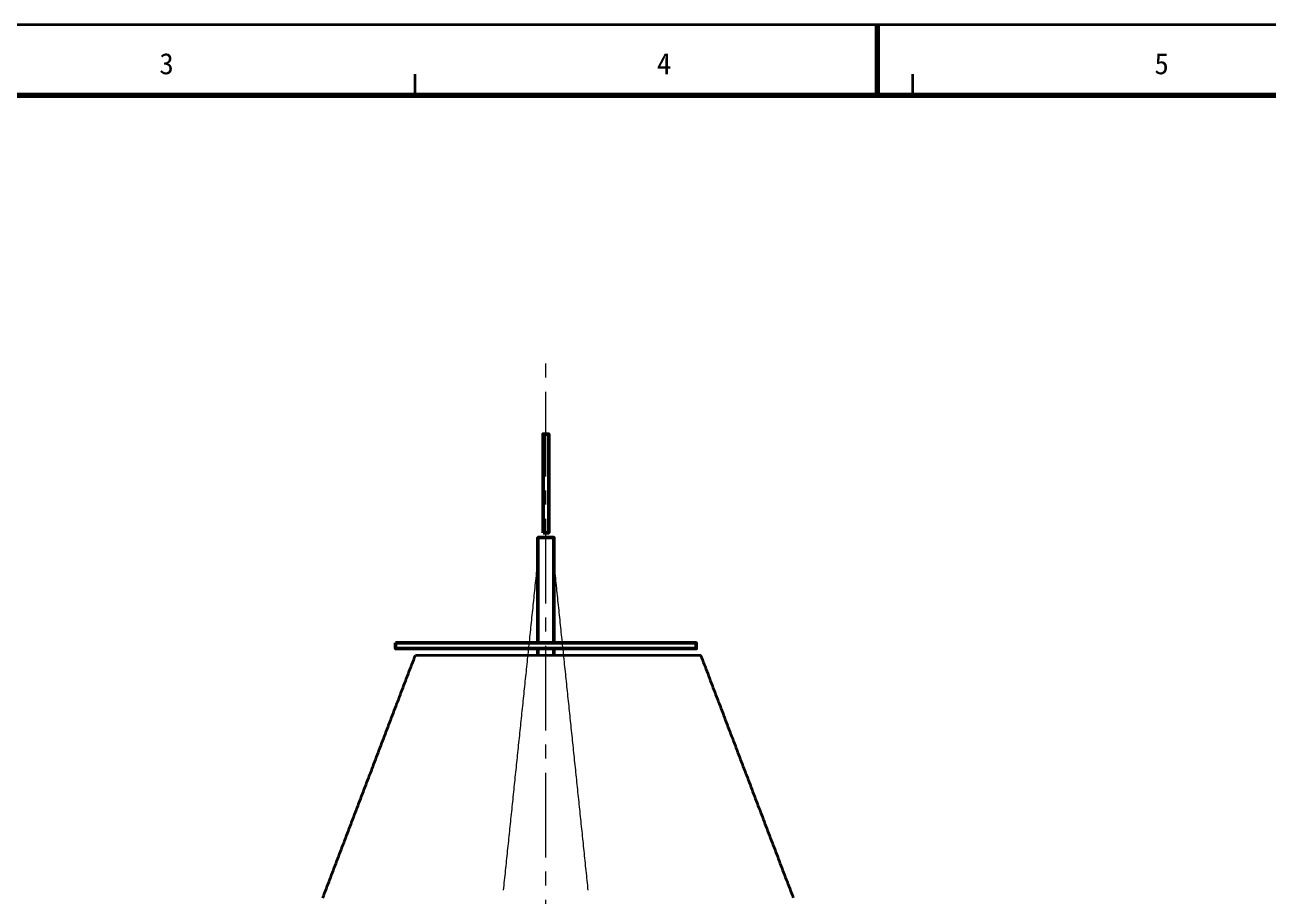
# Model space of a CAD drawing. Header units: millimetres. Extents: x 0 to 89100, y 0 to 63000.
# Drawn here: x 26426 to 52851, y 44475 to 63000 of the extents above; entities that cross this region are included whole.
import ezdxf
from ezdxf.enums import TextEntityAlignment as Align

# ---------------------------------------------------------------- set-up
doc = ezdxf.new("R2010")
doc.units = ezdxf.units.MM
doc.header["$LTSCALE"] = 150
doc.linetypes.add('CL', pattern=[18, 12, -2, 2, -2])
for name, color, linetype, lineweight in [('中心線', 1, 'CL', 18), ('外形', 7, 'Continuous', 50), ('帆', 30, 'Continuous', 35), ('文字', 7, 'Continuous', 25), ('枠', 7, 'Continuous', 70), ('索具', 94, 'Continuous', 13), ('表題', 7, 'Continuous', 35)]:
    doc.layers.add(name, color=color, linetype=linetype, lineweight=lineweight)
doc.styles.add('JP', font='msgothic.ttc')

msp = doc.modelspace()

# ---------------------------------------------------------------- linework, layer by layer
at = {"layer": '中心線'}
msp.add_line((37500, 12900), (37500, 55800), dxfattribs=at)
at = {"layer": '外形'}
for points in [[(37440, 52200), (37500, 52200), (37560, 52200), (37560, 52252.5), (37560, 52305), (37560, 52357.5), (37560, 52410), (37560, 52462.5), (37560, 52515), (37560, 52567.5), (37560, 52620), (37560, 52672.5), (37560, 52725), (37560, 52777.5), (37560, 52830), (37560, 52882.5), (37560, 52935), (37560, 52987.5), (37560, 53040), (37560, 53092.5), (37560, 53145), (37560, 53197.5), (37560, 53250), (37560, 53302.5), (37560, 53355), (37560, 53407.5), (37560, 53460), (37560, 53512.5), (37560, 53565), (37560, 53617.5), (37560, 53670), (37560, 53722.5), (37560, 53775), (37560, 53827.5), (37560, 53880), (37560, 53932.5), (37560, 53985), (37560, 54037.5), (37560, 54090), (37560, 54142.5), (37560, 54195), (37560, 54247.5), (37560, 54300), (37500, 54300), (37440, 54300), (37440, 54247.5), (37440, 54195), (37440, 54142.5), (37440, 54090), (37440, 54037.5), (37440, 53985), (37440, 53932.5), (37440, 53880), (37440, 53827.5), (37440, 53775), (37440, 53722.5), (37440, 53670), (37440, 53617.5), (37440, 53565), (37440, 53512.5), (37440, 53460), (37440, 53407.5), (37440, 53355), (37440, 53302.5), (37440, 53250), (37440, 53197.5), (37440, 53145), (37440, 53092.5), (37440, 53040), (37440, 52987.5), (37440, 52935), (37440, 52882.5), (37440, 52830), (37440, 52777.5), (37440, 52725), (37440, 52672.5), (37440, 52620), (37440, 52567.5), (37440, 52515), (37440, 52462.5), (37440, 52410), (37440, 52357.5), (37440, 52305), (37440, 52252.5), (37440, 52200)], [(37670, 49838.3), (37670, 49890.9), (37670, 49943.5), (37670, 49996.1), (37670, 50048.7), (37670, 50101.3), (37670, 50153.9), (37670, 50206.5), (37670, 50259.1), (37670, 50311.7), (37670, 50364.3), (37670, 50416.9), (37670, 50469.5), (37670, 50522.1), (37670, 50574.7), (37670, 50627.3), (37670, 50679.9), (37670, 50732.5), (37670, 50785.1), (37670, 50837.7), (37670, 50890.3), (37670, 50942.9), (37670, 50995.5), (37670, 51048.1), (37670, 51100.6), (37670, 51153.2), (37670, 51205.8), (37670, 51258.4), (37670, 51311), (37670, 51363.6), (37670, 51416.2), (37670, 51468.8), (37670, 51521.4), (37670, 51574), (37670, 51626.6), (37670, 51679.2), (37670, 51731.8), (37670, 51784.4), (37670, 51837), (37670, 51889.6), (37670, 51942.2), (37670, 51994.8), (37670, 52047.4), (37670, 52100), (37613.3, 52100), (37556.7, 52100), (37500, 52100), (37443.3, 52100), (37386.7, 52100), (37330, 52100), (37330, 52047.4), (37330, 51994.8), (37330, 51942.2), (37330, 51889.6), (37330, 51837), (37330, 51784.4), (37330, 51731.8), (37330, 51679.2), (37330, 51626.6), (37330, 51574), (37330, 51521.4), (37330, 51468.8), (37330, 51416.2), (37330, 51363.6), (37330, 51311), (37330, 51258.4), (37330, 51205.8), (37330, 51153.2), (37330, 51100.6), (37330, 51048.1), (37330, 50995.5), (37330, 50942.9), (37330, 50890.3), (37330, 50837.7), (37330, 50785.1), (37330, 50732.5), (37330, 50679.9), (37330, 50627.3), (37330, 50574.7), (37330, 50522.1), (37330, 50469.5), (37330, 50416.9), (37330, 50364.3), (37330, 50311.7), (37330, 50259.1), (37330, 50206.5), (37330, 50153.9), (37330, 50101.3), (37330, 50048.7), (37330, 49996.1), (37330, 49943.5), (37330, 49890.9), (37330, 49838.3)], [(34305.3, 49860), (34358.1, 49860), (34410.9, 49860), (34463.7, 49860), (34516.5, 49860), (34569.3, 49860), (34622.1, 49860), (34674.9, 49860), (34727.7, 49860), (34780.6, 49860), (34833.4, 49860), (34886.2, 49860), (34939, 49860), (34991.8, 49860), (35044.6, 49860), (35097.4, 49860), (35150.2, 49860), (35203, 49860), (35255.8, 49860), (35308.6, 49860), (35361.4, 49860), (35414.2, 49860), (35467, 49860), (35519.8, 49860), (35572.6, 49860), (35625.4, 49860), (35678.2, 49860), (35731, 49860), (35783.8, 49860), (35836.6, 49860), (35889.5, 49860), (35942.3, 49860), (35995.1, 49860), (36047.9, 49860), (36100.7, 49860), (36153.5, 49860), (36206.3, 49860), (36259.1, 49860), (36311.9, 49860), (36364.7, 49860), (36417.5, 49860), (36470.3, 49860), (36523.1, 49860), (36575.9, 49860), (36628.7, 49860), (36681.5, 49860), (36734.3, 49860), (36787.1, 49860), (36839.9, 49860), (36892.7, 49860), (36945.5, 49860), (36998.4, 49860), (37051.2, 49860), (37104, 49860), (37156.8, 49860), (37209.6, 49860), (37262.4, 49860), (37315.2, 49860), (37368, 49860), (37420.8, 49860), (37473.6, 49860), (37526.4, 49860), (37579.2, 49860), (37632, 49860), (37684.8, 49860), (37737.6, 49860), (37790.4, 49860), (37843.2, 49860), (37896, 49860), (37948.8, 49860), (38001.6, 49860), (38054.5, 49860), (38107.3, 49860), (38160.1, 49860), (38212.9, 49860), (38265.7, 49860), (38318.5, 49860), (38371.3, 49860), (38424.1, 49860), (38476.9, 49860), (38529.7, 49860), (38582.5, 49860), (38635.3, 49860), (38688.1, 49860), (38740.9, 49860), (38793.7, 49860), (38846.5, 49860), (38899.3, 49860), (38952.1, 49860), (39004.9, 49860), (39057.7, 49860), (39110.5, 49860), (39163.4, 49860), (39216.2, 49860), (39269, 49860), (39321.8, 49860), (39374.6, 49860), (39427.4, 49860), (39480.2, 49860), (39533, 49860), (39585.8, 49860), (39638.6, 49860), (39691.4, 49860), (39744.2, 49860), (39797, 49860), (39849.8, 49860), (39902.6, 49860), (39955.4, 49860), (40008.2, 49860), (40061, 49860), (40113.8, 49860), (40166.6, 49860), (40219.4, 49860), (40272.3, 49860), (40325.1, 49860), (40377.9, 49860), (40430.7, 49860), (40483.5, 49860), (40536.3, 49860), (40589.1, 49860), (40641.9, 49860), (40694.7, 49860), (40694.7, 49800), (40694.7, 49740), (40641.9, 49740), (40589.1, 49740), (40536.3, 49740), (40483.5, 49740), (40430.7, 49740), (40377.9, 49740), (40325.1, 49740), (40272.3, 49740), (40219.4, 49740), (40166.6, 49740), (40113.8, 49740), (40061, 49740), (40008.2, 49740), (39955.4, 49740), (39902.6, 49740), (39849.8, 49740), (39797, 49740), (39744.2, 49740), (39691.4, 49740), (39638.6, 49740), (39585.8, 49740), (39533, 49740), (39480.2, 49740), (39427.4, 49740), (39374.6, 49740), (39321.8, 49740), (39269, 49740), (39216.2, 49740), (39163.4, 49740), (39110.5, 49740), (39057.7, 49740), (39004.9, 49740), (38952.1, 49740), (38899.3, 49740), (38846.5, 49740), (38793.7, 49740), (38740.9, 49740), (38688.1, 49740), (38635.3, 49740), (38582.5, 49740), (38529.7, 49740), (38476.9, 49740), (38424.1, 49740), (38371.3, 49740), (38318.5, 49740), (38265.7, 49740), (38212.9, 49740), (38160.1, 49740), (38107.3, 49740), (38054.5, 49740), (38001.6, 49740), (37948.8, 49740), (37896, 49740), (37843.2, 49740), (37790.4, 49740), (37737.6, 49740), (37684.8, 49740), (37632, 49740), (37579.2, 49740), (37526.4, 49740), (37473.6, 49740), (37420.8, 49740), (37368, 49740), (37315.2, 49740), (37262.4, 49740), (37209.6, 49740), (37156.8, 49740), (37104, 49740), (37051.2, 49740), (36998.4, 49740), (36945.5, 49740), (36892.7, 49740), (36839.9, 49740), (36787.1, 49740), (36734.3, 49740), (36681.5, 49740), (36628.7, 49740), (36575.9, 49740), (36523.1, 49740), (36470.3, 49740), (36417.5, 49740), (36364.7, 49740), (36311.9, 49740), (36259.1, 49740), (36206.3, 49740), (36153.5, 49740), (36100.7, 49740), (36047.9, 49740), (35995.1, 49740), (35942.3, 49740), (35889.5, 49740), (35836.6, 49740), (35783.8, 49740), (35731, 49740), (35678.2, 49740), (35625.4, 49740), (35572.6, 49740), (35519.8, 49740), (35467, 49740), (35414.2, 49740), (35361.4, 49740), (35308.6, 49740), (35255.8, 49740), (35203, 49740), (35150.2, 49740), (35097.4, 49740), (35044.6, 49740), (34991.8, 49740), (34939, 49740), (34886.2, 49740), (34833.4, 49740), (34780.6, 49740), (34727.7, 49740), (34674.9, 49740), (34622.1, 49740), (34569.3, 49740), (34516.5, 49740), (34463.7, 49740), (34410.9, 49740), (34358.1, 49740), (34305.3, 49740), (34305.3, 49800), (34305.3, 49860)], [(37330, 49733.1), (37330, 49680.5), (37330, 49627.9), (37330, 49575.3)], [(37670, 49575.3), (37670, 49627.9), (37670, 49680.5), (37670, 49733.1)]]:
    msp.add_lwpolyline(points, dxfattribs=at)
at = {"layer": '帆'}
for points in [[(32759.2, 44439), (32777.9, 44488.1), (32796.7, 44537.3), (32815.4, 44586.4), (32834.2, 44635.6), (32852.9, 44684.7), (32871.7, 44733.9), (32890.4, 44783.1), (32909.1, 44832.2), (32927.9, 44881.4), (32946.6, 44930.5), (32965.4, 44979.7), (32984.1, 45028.8), (33002.9, 45078), (33021.6, 45127.1), (33040.3, 45176.3), (33059.1, 45225.4), (33077.8, 45274.6), (33096.6, 45323.7), (33115.3, 45372.9), (33134.1, 45422), (33152.8, 45471.2), (33171.6, 45520.3), (33190.3, 45569.5), (33209, 45618.6), (33227.8, 45667.8), (33246.5, 45716.9), (33265.3, 45766.1), (33284, 45815.3), (33302.8, 45864.4), (33321.5, 45913.6), (33340.2, 45962.7), (33359, 46011.9), (33377.7, 46061), (33396.5, 46110.2), (33415.2, 46159.3), (33434, 46208.5), (33452.7, 46257.6), (33471.4, 46306.8), (33490.2, 46355.9), (33508.9, 46405.1), (33527.7, 46454.2), (33546.4, 46503.4), (33565.2, 46552.5), (33583.9, 46601.7), (33602.6, 46650.8), (33621.4, 46700), (33640.1, 46749.2), (33658.9, 46798.3), (33677.6, 46847.5), (33696.4, 46896.6), (33715.1, 46945.8), (33733.9, 46994.9), (33752.6, 47044.1), (33771.3, 47093.2), (33790.1, 47142.4), (33808.8, 47191.5), (33827.6, 47240.7), (33846.3, 47289.8), (33865.1, 47339), (33883.8, 47388.1), (33902.5, 47437.3), (33921.3, 47486.4), (33940, 47535.6), (33958.8, 47584.7), (33977.5, 47633.9), (33996.3, 47683.1), (34015, 47732.2), (34033.7, 47781.4), (34052.5, 47830.5), (34071.2, 47879.7), (34090, 47928.8), (34108.7, 47978), (34127.5, 48027.1), (34146.2, 48076.3), (34164.9, 48125.4), (34183.7, 48174.6), (34202.4, 48223.7), (34221.2, 48272.9), (34239.9, 48322), (34258.7, 48371.2), (34277.4, 48420.3), (34296.2, 48469.5), (34314.9, 48518.6), (34333.6, 48567.8), (34352.4, 48616.9), (34371.1, 48666.1), (34389.9, 48715.3), (34408.6, 48764.4), (34427.4, 48813.6), (34446.1, 48862.7), (34464.8, 48911.9), (34483.6, 48961), (34502.3, 49010.2), (34521.1, 49059.3), (34539.8, 49108.5), (34558.6, 49157.6), (34577.3, 49206.8), (34596, 49255.9), (34614.8, 49305.1), (34633.5, 49354.2), (34652.3, 49403.4), (34671, 49452.5), (34689.8, 49501.7), (34708.5, 49550.8), (34727.2, 49600)], [(34727.2, 49600), (34780, 49600), (34832.7, 49600), (34885.4, 49600), (34938.1, 49600), (34990.8, 49600), (35043.5, 49600), (35096.2, 49600), (35148.9, 49600), (35201.6, 49600), (35254.4, 49600), (35307.1, 49600), (35359.8, 49600), (35412.5, 49600), (35465.2, 49600), (35517.9, 49600), (35570.6, 49600), (35623.3, 49600), (35676, 49600), (35728.7, 49600), (35781.5, 49600), (35834.2, 49600), (35886.9, 49600), (35939.6, 49600), (35992.3, 49600), (36045, 49600), (36097.7, 49600), (36150.4, 49600), (36203.1, 49600), (36255.9, 49600), (36308.6, 49600), (36361.3, 49600), (36414, 49600), (36466.7, 49600), (36519.4, 49600), (36572.1, 49600), (36624.8, 49600), (36677.5, 49600), (36730.3, 49600), (36783, 49600), (36835.7, 49600), (36888.4, 49600), (36941.1, 49600), (36993.8, 49600), (37046.5, 49600), (37099.2, 49600), (37151.9, 49600), (37204.6, 49600), (37257.4, 49600), (37310.1, 49600), (37362.8, 49600), (37415.5, 49600), (37468.2, 49600), (37520.9, 49600), (37573.6, 49600), (37626.3, 49600), (37679, 49600), (37731.8, 49600), (37784.5, 49600), (37837.2, 49600), (37889.9, 49600), (37942.6, 49600), (37995.3, 49600), (38048, 49600), (38100.7, 49600), (38153.4, 49600), (38206.1, 49600), (38258.9, 49600), (38311.6, 49600), (38364.3, 49600), (38417, 49600), (38469.7, 49600), (38522.4, 49600), (38575.1, 49600), (38627.8, 49600), (38680.5, 49600), (38733.3, 49600), (38786, 49600), (38838.7, 49600), (38891.4, 49600), (38944.1, 49600), (38996.8, 49600), (39049.5, 49600), (39102.2, 49600), (39154.9, 49600), (39207.7, 49600), (39260.4, 49600), (39313.1, 49600), (39365.8, 49600), (39418.5, 49600), (39471.2, 49600), (39523.9, 49600), (39576.6, 49600), (39629.3, 49600), (39682, 49600), (39734.8, 49600), (39787.5, 49600), (39840.2, 49600), (39892.9, 49600), (39945.6, 49600), (39998.3, 49600), (40051, 49600), (40103.7, 49600), (40156.4, 49600), (40209.2, 49600), (40261.9, 49600), (40314.6, 49600), (40367.3, 49600), (40420, 49600), (40472.7, 49600), (40525.4, 49600), (40578.1, 49600), (40630.8, 49600), (40683.6, 49600), (40736.3, 49600), (40789, 49600), (40807.7, 49550.8), (40826.5, 49501.7), (40845.2, 49452.5), (40863.9, 49403.4), (40882.7, 49354.2), (40901.4, 49305.1), (40920.2, 49255.9), (40938.9, 49206.8), (40957.7, 49157.6), (40976.4, 49108.5), (40995.1, 49059.3), (41013.9, 49010.2), (41032.6, 48961), (41051.4, 48911.9), (41070.1, 48862.7), (41088.9, 48813.6), (41107.6, 48764.4), (41126.4, 48715.3), (41145.1, 48666.1), (41163.8, 48616.9), (41182.6, 48567.8), (41201.3, 48518.6), (41220.1, 48469.5), (41238.8, 48420.3), (41257.6, 48371.2), (41276.3, 48322), (41295, 48272.9), (41313.8, 48223.7), (41332.5, 48174.6), (41351.3, 48125.4), (41370, 48076.3), (41388.8, 48027.1), (41407.5, 47978), (41426.2, 47928.8), (41445, 47879.7), (41463.7, 47830.5), (41482.5, 47781.4), (41501.2, 47732.2), (41520, 47683.1), (41538.7, 47633.9), (41557.4, 47584.7), (41576.2, 47535.6), (41594.9, 47486.4), (41613.7, 47437.3), (41632.4, 47388.1), (41651.2, 47339), (41669.9, 47289.8), (41688.7, 47240.7), (41707.4, 47191.5), (41726.1, 47142.4), (41744.9, 47093.2), (41763.6, 47044.1), (41782.4, 46994.9), (41801.1, 46945.8), (41819.9, 46896.6), (41838.6, 46847.5), (41857.3, 46798.3), (41876.1, 46749.2), (41894.8, 46700), (41913.6, 46650.8), (41932.3, 46601.7), (41951.1, 46552.5), (41969.8, 46503.4), (41988.5, 46454.2), (42007.3, 46405.1), (42026, 46355.9), (42044.8, 46306.8), (42063.5, 46257.6), (42082.3, 46208.5), (42101, 46159.3), (42119.7, 46110.2), (42138.5, 46061), (42157.2, 46011.9), (42176, 45962.7), (42194.7, 45913.6), (42213.5, 45864.4), (42232.2, 45815.3), (42251, 45766.1), (42269.7, 45716.9), (42288.4, 45667.8), (42307.2, 45618.6), (42325.9, 45569.5), (42344.7, 45520.3), (42363.4, 45471.2), (42382.2, 45422), (42400.9, 45372.9), (42419.6, 45323.7), (42438.4, 45274.6), (42457.1, 45225.4), (42475.9, 45176.3), (42494.6, 45127.1), (42513.4, 45078), (42532.1, 45028.8), (42550.8, 44979.7), (42569.6, 44930.5), (42588.3, 44881.4), (42607.1, 44832.2), (42625.8, 44783.1), (42644.6, 44733.9), (42663.3, 44684.7), (42682, 44635.6), (42700.8, 44586.4), (42719.5, 44537.3), (42738.3, 44488.1), (42757, 44439)]]:
    msp.add_lwpolyline(points, dxfattribs=at)
at = {"layer": '枠'}
msp.add_line((44550, 61500), (44550, 63000), dxfattribs=at)
msp.add_lwpolyline([(3000, 1500), (87600, 1500), (87600, 61500), (3000, 61500)], close=True, dxfattribs=at)
at = {"layer": '索具'}
for points in [[(36600, 44600), (36605.4, 44652.2), (36610.9, 44704.5), (36616.3, 44756.7), (36621.8, 44809), (36627.2, 44861.2), (36632.7, 44913.4), (36638.1, 44965.7), (36643.6, 45017.9), (36649, 45070.1), (36654.5, 45122.4), (36659.9, 45174.6), (36665.4, 45226.9), (36670.8, 45279.1), (36676.3, 45331.3), (36681.7, 45383.6), (36687.2, 45435.8), (36692.6, 45488.1), (36698.1, 45540.3), (36703.5, 45592.5), (36709, 45644.8), (36714.4, 45697), (36719.9, 45749.3), (36725.3, 45801.5), (36730.7, 45853.7), (36736.2, 45906), (36741.6, 45958.2), (36747.1, 46010.4), (36752.5, 46062.7), (36758, 46114.9), (36763.4, 46167.2), (36768.9, 46219.4), (36774.3, 46271.6), (36779.8, 46323.9), (36785.2, 46376.1), (36790.7, 46428.4), (36796.1, 46480.6), (36801.6, 46532.8), (36807, 46585.1), (36812.5, 46637.3), (36817.9, 46689.6), (36823.4, 46741.8), (36828.8, 46794), (36834.3, 46846.3), (36839.7, 46898.5), (36845.1, 46950.7), (36850.6, 47003), (36856, 47055.2), (36861.5, 47107.5), (36866.9, 47159.7), (36872.4, 47211.9), (36877.8, 47264.2), (36883.3, 47316.4), (36888.7, 47368.7), (36894.2, 47420.9), (36899.6, 47473.1), (36905.1, 47525.4), (36910.5, 47577.6), (36916, 47629.9), (36921.4, 47682.1), (36926.9, 47734.3), (36932.3, 47786.6), (36937.8, 47838.8), (36943.2, 47891), (36948.7, 47943.3), (36954.1, 47995.5), (36959.6, 48047.8), (36965, 48100), (36970.4, 48152.2), (36975.9, 48204.5), (36981.3, 48256.7), (36986.8, 48309), (36992.2, 48361.2), (36997.7, 48413.4), (37003.1, 48465.7), (37008.6, 48517.9), (37014, 48570.1), (37019.5, 48622.4), (37024.9, 48674.6), (37030.4, 48726.9), (37035.8, 48779.1), (37041.3, 48831.3), (37046.7, 48883.6), (37052.2, 48935.8), (37057.6, 48988.1), (37063.1, 49040.3), (37068.5, 49092.5), (37074, 49144.8), (37079.4, 49197), (37084.9, 49249.3), (37090.3, 49301.5), (37095.7, 49353.7), (37101.2, 49406), (37106.6, 49458.2), (37112.1, 49510.4), (37117.5, 49562.7), (37123, 49614.9), (37128.4, 49667.2), (37133.9, 49719.4), (37139.3, 49771.6), (37144.8, 49823.9), (37150.2, 49876.1), (37155.7, 49928.4), (37161.1, 49980.6), (37166.6, 50032.8), (37172, 50085.1), (37177.5, 50137.3), (37182.9, 50189.6), (37188.4, 50241.8), (37193.8, 50294), (37199.3, 50346.3), (37204.7, 50398.5), (37210.1, 50450.7), (37215.6, 50503), (37221, 50555.2), (37226.5, 50607.5), (37231.9, 50659.7), (37237.4, 50711.9), (37242.8, 50764.2), (37248.3, 50816.4), (37253.7, 50868.7), (37259.2, 50920.9), (37264.6, 50973.1), (37270.1, 51025.4), (37275.5, 51077.6), (37281, 51129.9), (37286.4, 51182.1), (37291.9, 51234.3), (37297.3, 51286.6), (37302.8, 51338.8), (37308.2, 51391), (37313.7, 51443.3), (37319.1, 51495.5), (37324.6, 51547.8), (37330, 51600)], [(36600, 44600), (36605.4, 44652.2), (36610.9, 44704.5), (36616.3, 44756.7), (36621.8, 44809), (36627.2, 44861.2), (36632.7, 44913.4), (36638.1, 44965.7), (36643.6, 45017.9), (36649, 45070.1), (36654.5, 45122.4), (36659.9, 45174.6), (36665.4, 45226.9), (36670.8, 45279.1), (36676.3, 45331.3), (36681.7, 45383.6), (36687.2, 45435.8), (36692.6, 45488.1), (36698.1, 45540.3), (36703.5, 45592.5), (36709, 45644.8), (36714.4, 45697), (36719.9, 45749.3), (36725.3, 45801.5), (36730.7, 45853.7), (36736.2, 45906), (36741.6, 45958.2), (36747.1, 46010.4), (36752.5, 46062.7), (36758, 46114.9), (36763.4, 46167.2), (36768.9, 46219.4), (36774.3, 46271.6), (36779.8, 46323.9), (36785.2, 46376.1), (36790.7, 46428.4), (36796.1, 46480.6), (36801.6, 46532.8), (36807, 46585.1), (36812.5, 46637.3), (36817.9, 46689.6), (36823.4, 46741.8), (36828.8, 46794), (36834.3, 46846.3), (36839.7, 46898.5), (36845.1, 46950.7), (36850.6, 47003), (36856, 47055.2), (36861.5, 47107.5), (36866.9, 47159.7), (36872.4, 47211.9), (36877.8, 47264.2), (36883.3, 47316.4), (36888.7, 47368.7), (36894.2, 47420.9), (36899.6, 47473.1), (36905.1, 47525.4), (36910.5, 47577.6), (36916, 47629.9), (36921.4, 47682.1), (36926.9, 47734.3), (36932.3, 47786.6), (36937.8, 47838.8), (36943.2, 47891), (36948.7, 47943.3), (36954.1, 47995.5), (36959.6, 48047.8), (36965, 48100), (36970.4, 48152.2), (36975.9, 48204.5), (36981.3, 48256.7), (36986.8, 48309), (36992.2, 48361.2), (36997.7, 48413.4), (37003.1, 48465.7), (37008.6, 48517.9), (37014, 48570.1), (37019.5, 48622.4), (37024.9, 48674.6), (37030.4, 48726.9), (37035.8, 48779.1), (37041.3, 48831.3), (37046.7, 48883.6), (37052.2, 48935.8), (37057.6, 48988.1), (37063.1, 49040.3), (37068.5, 49092.5), (37074, 49144.8), (37079.4, 49197), (37084.9, 49249.3), (37090.3, 49301.5), (37095.7, 49353.7), (37101.2, 49406), (37106.6, 49458.2), (37112.1, 49510.4), (37117.5, 49562.7), (37123, 49614.9), (37128.4, 49667.2), (37133.9, 49719.4), (37139.3, 49771.6), (37144.8, 49823.9), (37150.2, 49876.1), (37155.7, 49928.4), (37161.1, 49980.6), (37166.6, 50032.8), (37172, 50085.1), (37177.5, 50137.3), (37182.9, 50189.6), (37188.4, 50241.8), (37193.8, 50294), (37199.3, 50346.3), (37204.7, 50398.5), (37210.1, 50450.7), (37215.6, 50503), (37221, 50555.2), (37226.5, 50607.5), (37231.9, 50659.7), (37237.4, 50711.9), (37242.8, 50764.2), (37248.3, 50816.4), (37253.7, 50868.7), (37259.2, 50920.9), (37264.6, 50973.1), (37270.1, 51025.4), (37275.5, 51077.6), (37281, 51129.9), (37286.4, 51182.1), (37291.9, 51234.3), (37297.3, 51286.6), (37302.8, 51338.8), (37308.2, 51391), (37313.7, 51443.3), (37319.1, 51495.5), (37324.6, 51547.8), (37330, 51600)], [(38400, 44600), (38394.6, 44652.2), (38389.1, 44704.5), (38383.7, 44756.7), (38378.2, 44809), (38372.8, 44861.2), (38367.3, 44913.4), (38361.9, 44965.7), (38356.4, 45017.9), (38351, 45070.1), (38345.5, 45122.4), (38340.1, 45174.6), (38334.6, 45226.9), (38329.2, 45279.1), (38323.7, 45331.3), (38318.3, 45383.6), (38312.8, 45435.8), (38307.4, 45488.1), (38301.9, 45540.3), (38296.5, 45592.5), (38291, 45644.8), (38285.6, 45697), (38280.1, 45749.3), (38274.7, 45801.5), (38269.3, 45853.7), (38263.8, 45906), (38258.4, 45958.2), (38252.9, 46010.4), (38247.5, 46062.7), (38242, 46114.9), (38236.6, 46167.2), (38231.1, 46219.4), (38225.7, 46271.6), (38220.2, 46323.9), (38214.8, 46376.1), (38209.3, 46428.4), (38203.9, 46480.6), (38198.4, 46532.8), (38193, 46585.1), (38187.5, 46637.3), (38182.1, 46689.6), (38176.6, 46741.8), (38171.2, 46794), (38165.7, 46846.3), (38160.3, 46898.5), (38154.9, 46950.7), (38149.4, 47003), (38144, 47055.2), (38138.5, 47107.5), (38133.1, 47159.7), (38127.6, 47211.9), (38122.2, 47264.2), (38116.7, 47316.4), (38111.3, 47368.7), (38105.8, 47420.9), (38100.4, 47473.1), (38094.9, 47525.4), (38089.5, 47577.6), (38084, 47629.9), (38078.6, 47682.1), (38073.1, 47734.3), (38067.7, 47786.6), (38062.2, 47838.8), (38056.8, 47891), (38051.3, 47943.3), (38045.9, 47995.5), (38040.4, 48047.8), (38035, 48100), (38029.6, 48152.2), (38024.1, 48204.5), (38018.7, 48256.7), (38013.2, 48309), (38007.8, 48361.2), (38002.3, 48413.4), (37996.9, 48465.7), (37991.4, 48517.9), (37986, 48570.1), (37980.5, 48622.4), (37975.1, 48674.6), (37969.6, 48726.9), (37964.2, 48779.1), (37958.7, 48831.3), (37953.3, 48883.6), (37947.8, 48935.8), (37942.4, 48988.1), (37936.9, 49040.3), (37931.5, 49092.5), (37926, 49144.8), (37920.6, 49197), (37915.1, 49249.3), (37909.7, 49301.5), (37904.3, 49353.7), (37898.8, 49406), (37893.4, 49458.2), (37887.9, 49510.4), (37882.5, 49562.7), (37877, 49614.9), (37871.6, 49667.2), (37866.1, 49719.4), (37860.7, 49771.6), (37855.2, 49823.9), (37849.8, 49876.1), (37844.3, 49928.4), (37838.9, 49980.6), (37833.4, 50032.8), (37828, 50085.1), (37822.5, 50137.3), (37817.1, 50189.6), (37811.6, 50241.8), (37806.2, 50294), (37800.7, 50346.3), (37795.3, 50398.5), (37789.9, 50450.7), (37784.4, 50503), (37779, 50555.2), (37773.5, 50607.5), (37768.1, 50659.7), (37762.6, 50711.9), (37757.2, 50764.2), (37751.7, 50816.4), (37746.3, 50868.7), (37740.8, 50920.9), (37735.4, 50973.1), (37729.9, 51025.4), (37724.5, 51077.6), (37719, 51129.9), (37713.6, 51182.1), (37708.1, 51234.3), (37702.7, 51286.6), (37697.2, 51338.8), (37691.8, 51391), (37686.3, 51443.3), (37680.9, 51495.5), (37675.4, 51547.8), (37670, 51600)], [(38400, 44600), (38394.6, 44652.2), (38389.1, 44704.5), (38383.7, 44756.7), (38378.2, 44809), (38372.8, 44861.2), (38367.3, 44913.4), (38361.9, 44965.7), (38356.4, 45017.9), (38351, 45070.1), (38345.5, 45122.4), (38340.1, 45174.6), (38334.6, 45226.9), (38329.2, 45279.1), (38323.7, 45331.3), (38318.3, 45383.6), (38312.8, 45435.8), (38307.4, 45488.1), (38301.9, 45540.3), (38296.5, 45592.5), (38291, 45644.8), (38285.6, 45697), (38280.1, 45749.3), (38274.7, 45801.5), (38269.3, 45853.7), (38263.8, 45906), (38258.4, 45958.2), (38252.9, 46010.4), (38247.5, 46062.7), (38242, 46114.9), (38236.6, 46167.2), (38231.1, 46219.4), (38225.7, 46271.6), (38220.2, 46323.9), (38214.8, 46376.1), (38209.3, 46428.4), (38203.9, 46480.6), (38198.4, 46532.8), (38193, 46585.1), (38187.5, 46637.3), (38182.1, 46689.6), (38176.6, 46741.8), (38171.2, 46794), (38165.7, 46846.3), (38160.3, 46898.5), (38154.9, 46950.7), (38149.4, 47003), (38144, 47055.2), (38138.5, 47107.5), (38133.1, 47159.7), (38127.6, 47211.9), (38122.2, 47264.2), (38116.7, 47316.4), (38111.3, 47368.7), (38105.8, 47420.9), (38100.4, 47473.1), (38094.9, 47525.4), (38089.5, 47577.6), (38084, 47629.9), (38078.6, 47682.1), (38073.1, 47734.3), (38067.7, 47786.6), (38062.2, 47838.8), (38056.8, 47891), (38051.3, 47943.3), (38045.9, 47995.5), (38040.4, 48047.8), (38035, 48100), (38029.6, 48152.2), (38024.1, 48204.5), (38018.7, 48256.7), (38013.2, 48309), (38007.8, 48361.2), (38002.3, 48413.4), (37996.9, 48465.7), (37991.4, 48517.9), (37986, 48570.1), (37980.5, 48622.4), (37975.1, 48674.6), (37969.6, 48726.9), (37964.2, 48779.1), (37958.7, 48831.3), (37953.3, 48883.6), (37947.8, 48935.8), (37942.4, 48988.1), (37936.9, 49040.3), (37931.5, 49092.5), (37926, 49144.8), (37920.6, 49197), (37915.1, 49249.3), (37909.7, 49301.5), (37904.3, 49353.7), (37898.8, 49406), (37893.4, 49458.2), (37887.9, 49510.4), (37882.5, 49562.7), (37877, 49614.9), (37871.6, 49667.2), (37866.1, 49719.4), (37860.7, 49771.6), (37855.2, 49823.9), (37849.8, 49876.1), (37844.3, 49928.4), (37838.9, 49980.6), (37833.4, 50032.8), (37828, 50085.1), (37822.5, 50137.3), (37817.1, 50189.6), (37811.6, 50241.8), (37806.2, 50294), (37800.7, 50346.3), (37795.3, 50398.5), (37789.9, 50450.7), (37784.4, 50503), (37779, 50555.2), (37773.5, 50607.5), (37768.1, 50659.7), (37762.6, 50711.9), (37757.2, 50764.2), (37751.7, 50816.4), (37746.3, 50868.7), (37740.8, 50920.9), (37735.4, 50973.1), (37729.9, 51025.4), (37724.5, 51077.6), (37719, 51129.9), (37713.6, 51182.1), (37708.1, 51234.3), (37702.7, 51286.6), (37697.2, 51338.8), (37691.8, 51391), (37686.3, 51443.3), (37680.9, 51495.5), (37675.4, 51547.8), (37670, 51600)]]:
    msp.add_lwpolyline(points, dxfattribs=at)
at = {"layer": '表題'}
for p, q in [((34725, 61500), (34725, 61950)), ((45300, 61500), (45300, 61950))]:
    msp.add_line(p, q, dxfattribs=at)
msp.add_lwpolyline([(0, 0), (89100, 0), (89100, 63000), (0, 63000)], close=True, dxfattribs=at)

# ---------------------------------------------------------------- texts
at = {"layer": '文字', "style": 'JP'}
for s, p in [('3', (29437.5, 62175)), ('4', (40012.5, 62175)), ('5', (50587.5, 62175))]:
    msp.add_text(s, height=450, dxfattribs=at).set_placement(p, align=Align.MIDDLE_CENTER)

doc.saveas('drawing.dxf')
